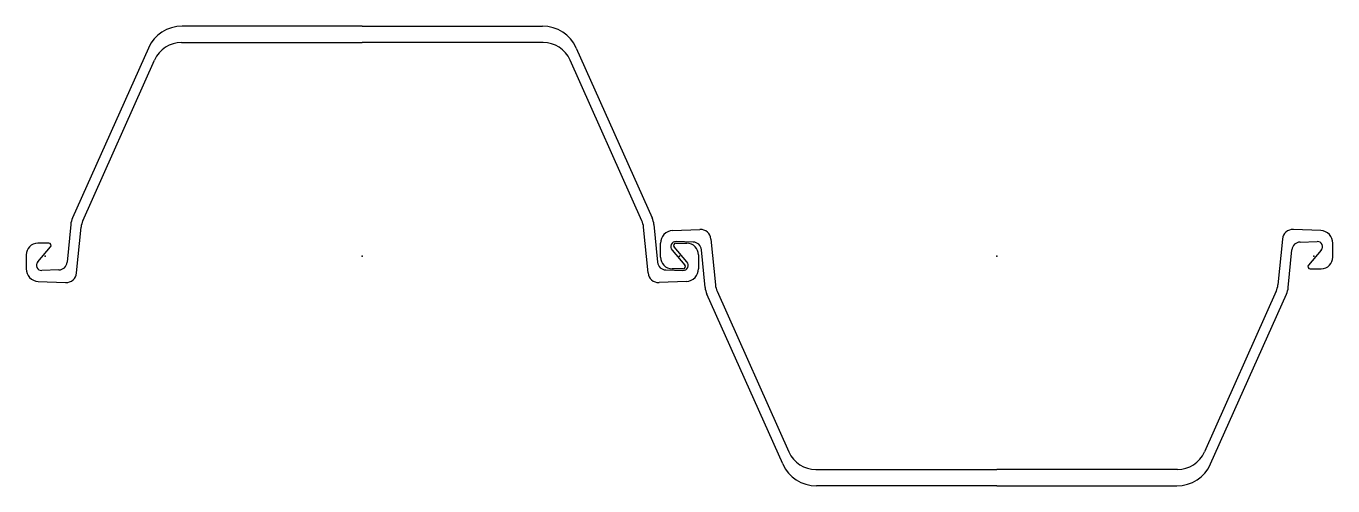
# Model space of a CAD drawing. Extents: x -18 to 1218, y -218 to 218.
import ezdxf

# ---------------------------------------------------------------- set-up
doc = ezdxf.new("R2010")
doc.units = 0
doc.header["$MEASUREMENT"] = 0
doc.layers.get('0').update_dxf_attribs({"color": 5, "linetype": 'CONTINUOUS'})

msp = doc.modelspace()

# ---------------------------------------------------------------- linework, layer by layer
at = {"linetype": 'Continuous'}
for p, q in [((300, 217.5), (129.55618, 217.5)), ((300, 217.5), (470.44382, 217.5)), ((129.00859, 202), (300, 202)), ((470.99142, 202), (300, 202)), ((97.59531, 196.76546), (25.8251, 35.9688)), ((35.61442, 33.37873), (103.43781, 185.40768)), ((564.38556, 33.37873), (496.56219, 185.40768)), ((502.40469, 196.76546), (574.17493, 35.9688)), ((24.18347, 29.76434), (20.68611, -5.98643)), ((29.75016, -16.06927), (33.97399, 27.17463)), ((570.24982, -16.06927), (566.026, 27.17463)), ((575.81653, 29.76434), (579.3139, -5.98643)), ((593.49054, 23.98828), (619.37299, 25.08813)), ((1206.50952, 23.98828), (1180.62708, 25.08813)), ((612.95593, 13.20418), (596.86737, 13.67051)), ((629.75018, 16.06927), (633.974, -27.17463)), ((1170.24988, 16.06927), (1166.026, -27.17463)), ((1187.04407, 13.20418), (1203.13257, 13.67051)), ((-18, 1), (-18, -11.9991)), ((-7.05832, -5.40073), (5.13666, 8.69125)), ((3.62432, 12), (-7, 12)), ((582, -1), (582, 11.9991)), ((592.94165, 5.40073), (605.13666, -8.69125)), ((607.05835, -5.40073), (594.86334, 8.69125)), ((596.37567, 12), (607, 12)), ((618, 1), (618, -11.9991)), ((624.18347, -29.76434), (620.6861, 5.98643)), ((1175.81653, -29.76434), (1179.31384, 5.98643)), ((1207.05835, 5.40073), (1194.8634, -8.69125)), ((1218, -1), (1218, 11.9991)), ((603.62433, -12), (593, -12)), ((1196.37573, -12), (1207, -12)), ((-6.50947, -23.98828), (19.37297, -25.08813)), ((12.9559, -13.20418), (-3.13261, -13.67051)), ((606.50946, -23.98828), (580.62701, -25.08813)), ((587.04407, -13.20418), (603.13263, -13.67051)), ((697.59534, -196.76546), (625.82507, -35.9688)), ((635.61444, -33.37873), (703.43781, -185.40768)), ((1164.38562, -33.37873), (1096.56213, -185.40768)), ((1102.40466, -196.76546), (1174.17493, -35.9688)), ((729.00861, -202), (900, -202)), ((1070.99146, -202), (900, -202)), ((900, -217.5), (729.55615, -217.5)), ((900, -217.5), (1070.44385, -217.5))]:
    msp.add_line(p, q, dxfattribs=at)
for centre, radius, start, end in [((129.55618, 182.5), 35, 90, 155.94682), ((470.44382, 182.5), 35, 24.05318, 90), ((129.00859, 174), 28, 90, 155.95731), ((470.99142, 174), 28, 24.0427, 90), ((44.08845, 27.81711), 20, 155.94682, 174.41276), ((53.87926, 25.23039), 20, 155.95732, 174.42136), ((546.12073, 25.23039), 20, 5.57864, 24.04269), ((555.91156, 27.81711), 20, 5.58725, 24.05317), ((619.79755, 15.09715), 10, 5.57864, 92.43328), ((1180.20251, 15.09715), 10, 87.56672, 174.42136), ((594, 11.9991), 12, 92.43323, 180), ((596.72253, 8.67261), 5, 88.34006, 220.8721), ((612.72412, 5.20754), 8, 5.58726, 88.33954), ((1187.27588, 5.20754), 8, 91.66046, 174.41279), ((1203.27747, 8.67261), 5, 319.1279, 91.66063), ((1206, 11.9991), 12, 0, 87.56648), ((-7, 1), 11, 90, 180), ((3.62432, 10), 2, 319.1276, 90), ((596.37567, 10), 2, 90, 220.87255), ((607, 1), 11, 0, 90), ((-6, -11.9991), 12, 180, 267.56673), ((-3.27748, -8.67261), 5, 139.12759, 271.66028), ((12.72412, -5.20754), 8, 271.66028, 354.41276), ((587.27588, -5.20754), 8, 185.58726, 268.33954), ((593, -1), 11, 180, 270), ((603.27747, -8.67261), 5, 268.34006, 40.8721), ((603.62433, -10), 2, 270, 40.87255), ((606, -11.9991), 12, 272.43323, 0), ((1196.37573, -10), 2, 139.12745, 270), ((1207, -1), 11, 270, 0), ((19.79753, -15.09715), 10, 267.56673, 354.42136), ((580.20245, -15.09715), 10, 185.57864, 272.43328), ((644.08844, -27.81711), 20, 185.58725, 204.05317), ((653.87927, -25.23039), 20, 185.57864, 204.04269), ((1146.12073, -25.23039), 20, 335.95738, 354.42136), ((1155.9115, -27.81711), 20, 335.94691, 354.41277), ((729.55615, -182.5), 35, 204.05322, 270), ((729.00861, -174), 28, 204.04268, 270), ((1070.44385, -182.5), 35, 270, 335.94678), ((1070.99146, -174), 28, 270, 335.95722)]:
    msp.add_arc(centre, radius, start, end, dxfattribs=at)
for p in [(0, 0), (300, 0), (600, 0), (900, 0), (1200, 0)]:
    msp.add_point(p, dxfattribs=at)

doc.saveas('drawing.dxf')
